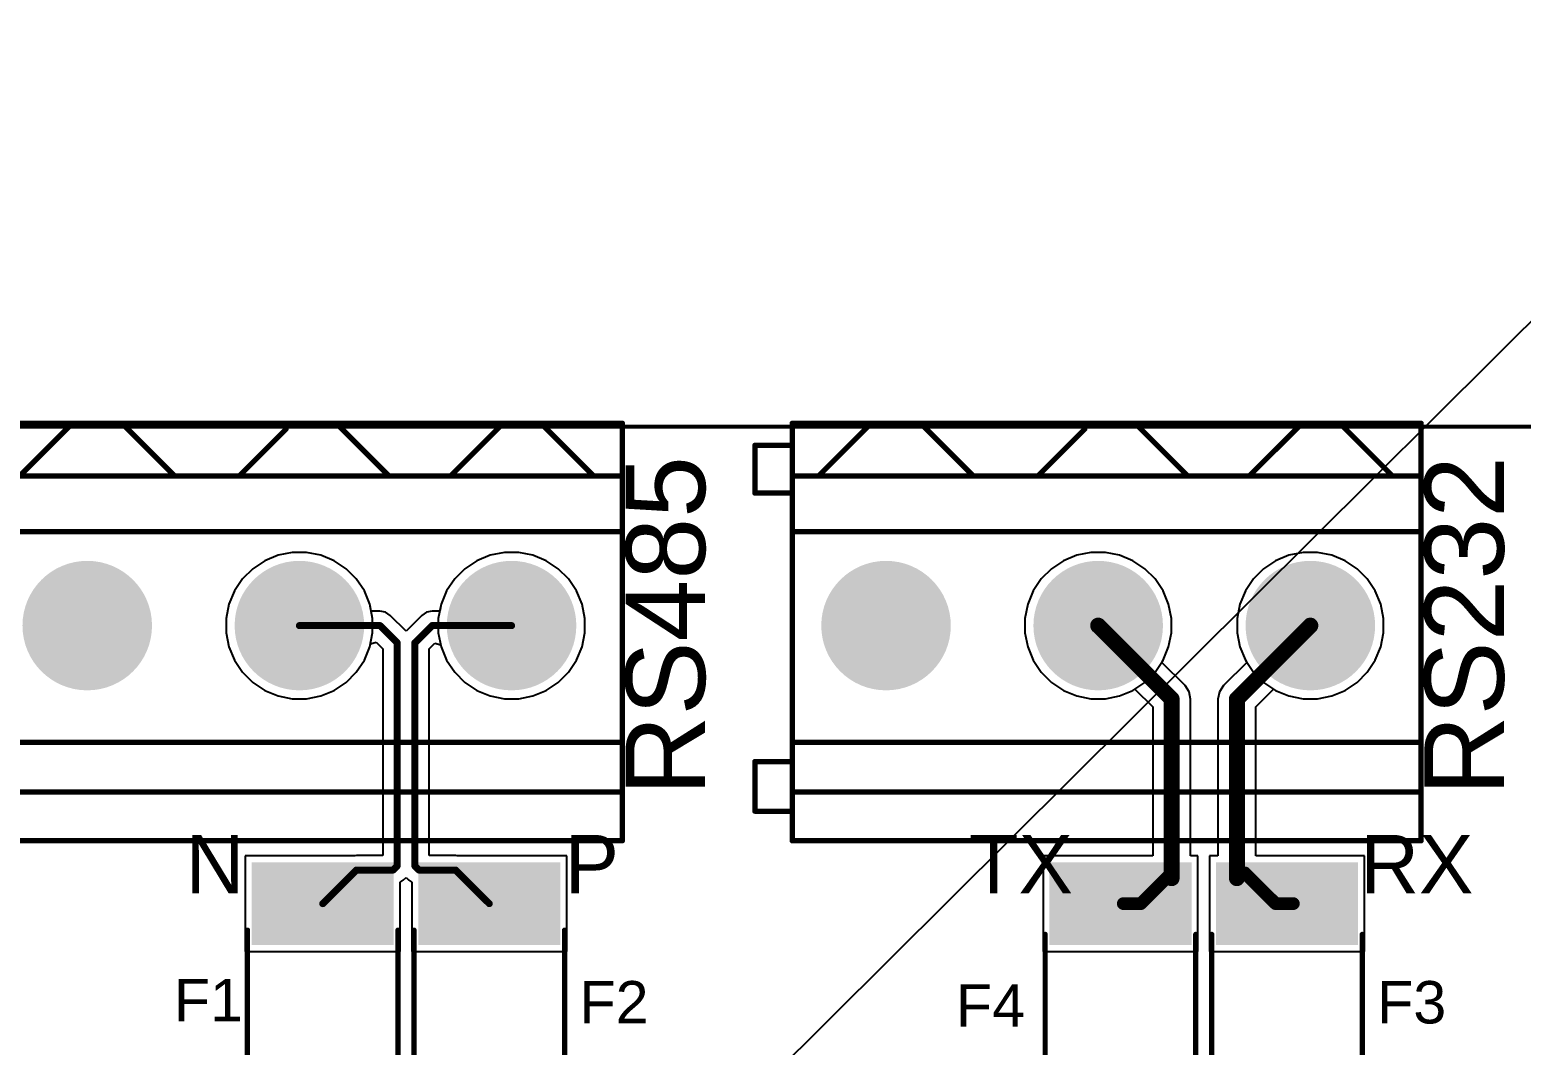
# Model space of a CAD drawing. Header units: millimetres. Extents: x 0 to 5423, y 0 to 5425.
# Drawn here: x 103.62 to 139.33, y 150.86 to 175.19 of the extents above; entities that cross this region are included whole.
import ezdxf

# ---------------------------------------------------------------- set-up
doc = ezdxf.new("R2010")
doc.units = ezdxf.units.MM
for name, color, linetype in [('BottomLayer', 5, 'Continuous'), ('BottomSolder', 6, 'Continuous'), ('MultiLayer', 9, 'Continuous'), ('PadHoleLayer', 156, 'Continuous'), ('TopLayer', 1, 'Continuous'), ('TopOverlay', 2, 'Continuous'), ('TopPaste', 8, 'Continuous'), ('TopSolder', 216, 'Continuous')]:
    doc.layers.add(name, color=color, linetype=linetype)
doc.styles.add('Arial', font='', dxfattribs={"height": 0.2})
doc.styles.get('Arial').set_extended_font_data('Arial')

# ---------------------------------------------------------------- blocks, each defined once
blk = doc.blocks.new('F____1812__76')
at = {"layer": 'TopLayer'}
for points in [[(-3.38, 1.6), (-1.6, 1.6), (-1.6, -1.6), (-3.38, -1.6)], [(1.6, 1.6), (3.38, 1.6), (3.38, -1.6), (1.6, -1.6)]]:
    blk.add_hatch(color=1, dxfattribs=at).paths.add_polyline_path(points)
at = {"layer": 'TopPaste'}
for points in [[(-3.38, 1.6), (-1.6, 1.6), (-1.6, -1.6), (-3.38, -1.6)], [(1.6, 1.6), (3.38, 1.6), (3.38, -1.6), (1.6, -1.6)]]:
    blk.add_hatch(color=8, dxfattribs=at).paths.add_polyline_path(points)
at = {"layer": 'TopSolder'}
for points in [[(-3.482, 1.702), (-1.498, 1.702), (-1.498, -1.702), (-3.482, -1.702)], [(1.498, 1.702), (3.482, 1.702), (3.482, -1.702), (1.498, -1.702)]]:
    blk.add_hatch(color=216, dxfattribs=at).paths.add_polyline_path(points)
at = {"layer": 'TopOverlay', "const_width": 0.127}
for points in [[(-1.753, 1.803), (1.854, 1.803)], [(-1.753, -1.803), (1.854, -1.803)]]:
    blk.add_lwpolyline(points, dxfattribs=at)
at = {"layer": 'TopOverlay', "const_width": 0.0635}
for points in [[(-1.784, 1.803, 1), (-1.721, 1.803, 1)], [(1.822, 1.803, 1), (1.886, 1.803, 1)], [(-1.784, -1.803, 1), (-1.721, -1.803, 1)], [(1.822, -1.803, 1), (1.886, -1.803, 1)]]:
    blk.add_lwpolyline(points, format="xyb", close=True, dxfattribs=at)
blk = doc.blocks.new('F____1812__77')
at = {"layer": 'TopLayer'}
for points in [[(-3.38, 1.6), (-1.6, 1.6), (-1.6, -1.6), (-3.38, -1.6)], [(1.6, 1.6), (3.38, 1.6), (3.38, -1.6), (1.6, -1.6)]]:
    blk.add_hatch(color=1, dxfattribs=at).paths.add_polyline_path(points)
at = {"layer": 'TopPaste'}
for points in [[(-3.38, 1.6), (-1.6, 1.6), (-1.6, -1.6), (-3.38, -1.6)], [(1.6, 1.6), (3.38, 1.6), (3.38, -1.6), (1.6, -1.6)]]:
    blk.add_hatch(color=8, dxfattribs=at).paths.add_polyline_path(points)
at = {"layer": 'TopSolder'}
for points in [[(-3.482, 1.702), (-1.498, 1.702), (-1.498, -1.702), (-3.482, -1.702)], [(1.498, 1.702), (3.482, 1.702), (3.482, -1.702), (1.498, -1.702)]]:
    blk.add_hatch(color=216, dxfattribs=at).paths.add_polyline_path(points)
at = {"layer": 'TopOverlay', "const_width": 0.127}
for points in [[(-1.753, 1.803), (1.854, 1.803)], [(-1.753, -1.803), (1.854, -1.803)]]:
    blk.add_lwpolyline(points, dxfattribs=at)
at = {"layer": 'TopOverlay', "const_width": 0.0635}
for points in [[(-1.784, 1.803, 1), (-1.721, 1.803, 1)], [(1.822, 1.803, 1), (1.886, 1.803, 1)], [(-1.784, -1.803, 1), (-1.721, -1.803, 1)], [(1.822, -1.803, 1), (1.886, -1.803, 1)]]:
    blk.add_lwpolyline(points, format="xyb", close=True, dxfattribs=at)
blk = doc.blocks.new('P____PAK_SO_8_138')
at = {"layer": 'TopSolder'}
blk.add_line((2.629, -2.439), (-5398.322, -5376.643), dxfattribs=at)
blk = doc.blocks.new('DB128L_5_08_3P_BK_S_310')
at = {"layer": 'BottomLayer'}
h = blk.add_hatch(color=5, dxfattribs=at)
edge = h.paths.add_edge_path()
edge.add_arc((-5.08, 0), 1.5, 0, 360)
h = blk.add_hatch(color=5, dxfattribs=at)
edge = h.paths.add_edge_path()
edge.add_arc((0, 0), 1.5, 0, 360)
h = blk.add_hatch(color=5, dxfattribs=at)
edge = h.paths.add_edge_path()
edge.add_arc((5.08, 0), 1.5, 0, 360)
at = {"layer": 'BottomSolder'}
h = blk.add_hatch(color=6, dxfattribs=at)
edge = h.paths.add_edge_path()
edge.add_arc((-5.08, 0), 1.551, 0, 360)
h = blk.add_hatch(color=6, dxfattribs=at)
edge = h.paths.add_edge_path()
edge.add_arc((0, 0), 1.551, 0, 360)
h = blk.add_hatch(color=6, dxfattribs=at)
edge = h.paths.add_edge_path()
edge.add_arc((5.08, 0), 1.551, 0, 360)
at = {"layer": 'MultiLayer'}
h = blk.add_hatch(color=9, dxfattribs=at)
edge = h.paths.add_edge_path()
edge.add_arc((-5.08, 0), 1.5, 0, 360)
h = blk.add_hatch(color=9, dxfattribs=at)
edge = h.paths.add_edge_path()
edge.add_arc((0, 0), 1.5, 0, 360)
h = blk.add_hatch(color=9, dxfattribs=at)
edge = h.paths.add_edge_path()
edge.add_arc((5.08, 0), 1.5, 0, 360)
at = {"layer": 'PadHoleLayer'}
h = blk.add_hatch(color=156, dxfattribs=at)
edge = h.paths.add_edge_path()
edge.add_arc((-5.08, 0), 0.8, 0, 360)
h = blk.add_hatch(color=156, dxfattribs=at)
edge = h.paths.add_edge_path()
edge.add_arc((0, 0), 0.8, 0, 360)
h = blk.add_hatch(color=156, dxfattribs=at)
edge = h.paths.add_edge_path()
edge.add_arc((5.08, 0), 0.8, 0, 360)
at = {"layer": 'TopLayer'}
h = blk.add_hatch(color=1, dxfattribs=at)
edge = h.paths.add_edge_path()
edge.add_arc((-5.08, 0), 1.5, 0, 360)
h = blk.add_hatch(color=1, dxfattribs=at)
edge = h.paths.add_edge_path()
edge.add_arc((0, 0), 1.5, 0, 360)
h = blk.add_hatch(color=1, dxfattribs=at)
edge = h.paths.add_edge_path()
edge.add_arc((5.08, 0), 1.5, 0, 360)
at = {"layer": 'TopSolder'}
h = blk.add_hatch(color=216, dxfattribs=at)
edge = h.paths.add_edge_path()
edge.add_arc((-5.08, 0), 1.551, 0, 360)
h = blk.add_hatch(color=216, dxfattribs=at)
edge = h.paths.add_edge_path()
edge.add_arc((0, 0), 1.551, 0, 360)
h = blk.add_hatch(color=216, dxfattribs=at)
edge = h.paths.add_edge_path()
edge.add_arc((5.08, 0), 1.551, 0, 360)
at = {"layer": 'TopOverlay', "const_width": 0.127}
for points in [[(7.327, 5.154), (-7.733, 5.154)], [(-7.733, -4.846), (-7.733, 5.154)], [(0.465, 5.154), (-0.78, 5.154)], [(7.327, 5.154), (7.327, -4.846)], [(8.22, 4.446), (7.325, 4.446)], [(8.22, 4.446), (8.22, 3.257)], [(7.327, 3.983), (-7.733, 3.983)], [(8.22, 3.257), (7.325, 3.257)], [(7.327, 2.794), (-7.733, 2.794)], [(-7.699, -2.249), (-7.733, -2.215)], [(7.327, -2.249), (-7.699, -2.249)], [(8.22, -3.174), (7.325, -3.174)], [(8.22, -3.174), (8.22, -4.318)], [(7.274, -3.584), (-7.656, -3.584)], [(-7.02, -3.584), (-7.02, -3.612)], [(-5.826, -4.806), (-7.02, -3.612)], [(-3.616, -3.584), (-4.836, -4.803)], [(-2.146, -3.584), (-2.27, -3.584)], [(-0.924, -4.806), (-2.146, -3.584)], [(1.444, -3.584), (0.321, -4.708)], [(4.209, -4.806), (2.988, -3.584)], [(6.671, -3.612), (5.477, -4.806)], [(6.671, -3.584), (6.671, -3.612)], [(8.22, -4.318), (7.325, -4.318)], [(7.297, -4.846), (-7.703, -4.846)], [(-4.836, -4.803), (-4.836, -4.806)], [(0.321, -4.708), (0.321, -4.806)], [(4.308, -4.806), (4.209, -4.806)]]:
    blk.add_lwpolyline(points, dxfattribs=at)
at = {"layer": 'TopOverlay', "const_width": 0.0635}
for points in [[(-7.765, 5.154, 1), (-7.701, 5.154, 1)], [(-7.765, 5.154, 1), (-7.701, 5.154, 1)], [(-0.811, 5.154, 1), (-0.748, 5.154, 1)], [(0.433, 5.154, 1), (0.497, 5.154, 1)], [(7.295, 5.154, 1), (7.359, 5.154, 1)], [(7.295, 5.154, 1), (7.359, 5.154, 1)], [(7.293, 4.446, 1), (7.357, 4.446, 1)], [(8.188, 4.446, 1), (8.252, 4.446, 1)], [(8.188, 4.446, 1), (8.252, 4.446, 1)], [(-7.765, 3.983, 1), (-7.701, 3.983, 1)], [(7.295, 3.983, 1), (7.359, 3.983, 1)], [(7.293, 3.257, 1), (7.357, 3.257, 1)], [(8.188, 3.257, 1), (8.252, 3.257, 1)], [(8.188, 3.257, 1), (8.252, 3.257, 1)], [(-7.765, 2.794, 1), (-7.701, 2.794, 1)], [(7.295, 2.794, 1), (7.359, 2.794, 1)], [(-7.765, -2.215, 1), (-7.701, -2.215, 1)], [(-7.731, -2.249, 1), (-7.668, -2.249, 1)], [(-7.731, -2.249, 1), (-7.668, -2.249, 1)], [(7.295, -2.249, 1), (7.359, -2.249, 1)], [(7.293, -3.174, 1), (7.357, -3.174, 1)], [(8.188, -3.174, 1), (8.252, -3.174, 1)], [(8.188, -3.174, 1), (8.252, -3.174, 1)], [(-7.688, -3.584, 1), (-7.624, -3.584, 1)], [(-7.052, -3.584, 1), (-6.988, -3.584, 1)], [(-7.052, -3.612, 1), (-6.988, -3.612, 1)], [(-7.052, -3.612, 1), (-6.988, -3.612, 1)], [(-3.648, -3.584, 1), (-3.585, -3.584, 1)], [(-2.302, -3.584, 1), (-2.238, -3.584, 1)], [(-2.178, -3.584, 1), (-2.114, -3.584, 1)], [(-2.178, -3.584, 1), (-2.114, -3.584, 1)], [(1.412, -3.584, 1), (1.476, -3.584, 1)], [(2.956, -3.584, 1), (3.019, -3.584, 1)], [(6.639, -3.584, 1), (6.702, -3.584, 1)], [(6.639, -3.612, 1), (6.702, -3.612, 1)], [(6.639, -3.612, 1), (6.702, -3.612, 1)], [(7.242, -3.584, 1), (7.306, -3.584, 1)], [(7.293, -4.318, 1), (7.357, -4.318, 1)], [(8.188, -4.318, 1), (8.252, -4.318, 1)], [(8.188, -4.318, 1), (8.252, -4.318, 1)], [(-7.765, -4.846, 1), (-7.701, -4.846, 1)], [(-7.735, -4.846, 1), (-7.671, -4.846, 1)], [(-5.858, -4.806, 1), (-5.794, -4.806, 1)], [(-4.867, -4.803, 1), (-4.804, -4.803, 1)], [(-4.867, -4.803, 1), (-4.804, -4.803, 1)], [(-4.867, -4.806, 1), (-4.804, -4.806, 1)], [(-0.956, -4.806, 1), (-0.892, -4.806, 1)], [(0.289, -4.708, 1), (0.352, -4.708, 1)], [(0.289, -4.708, 1), (0.352, -4.708, 1)], [(0.289, -4.806, 1), (0.352, -4.806, 1)], [(4.178, -4.806, 1), (4.241, -4.806, 1)], [(4.178, -4.806, 1), (4.241, -4.806, 1)], [(4.277, -4.806, 1), (4.34, -4.806, 1)], [(5.445, -4.806, 1), (5.509, -4.806, 1)], [(7.265, -4.846, 1), (7.329, -4.846, 1)], [(7.295, -4.846, 1), (7.359, -4.846, 1)]]:
    blk.add_lwpolyline(points, format="xyb", close=True, dxfattribs=at)
blk = doc.blocks.new('DB128L_5_08_3P_BK_S_311')
at = {"layer": 'BottomLayer'}
h = blk.add_hatch(color=5, dxfattribs=at)
edge = h.paths.add_edge_path()
edge.add_arc((-5.08, 0), 1.5, 0, 360)
h = blk.add_hatch(color=5, dxfattribs=at)
edge = h.paths.add_edge_path()
edge.add_arc((0, 0), 1.5, 0, 360)
h = blk.add_hatch(color=5, dxfattribs=at)
edge = h.paths.add_edge_path()
edge.add_arc((5.08, 0), 1.5, 0, 360)
at = {"layer": 'BottomSolder'}
h = blk.add_hatch(color=6, dxfattribs=at)
edge = h.paths.add_edge_path()
edge.add_arc((-5.08, 0), 1.551, 0, 360)
h = blk.add_hatch(color=6, dxfattribs=at)
edge = h.paths.add_edge_path()
edge.add_arc((0, 0), 1.551, 0, 360)
h = blk.add_hatch(color=6, dxfattribs=at)
edge = h.paths.add_edge_path()
edge.add_arc((5.08, 0), 1.551, 0, 360)
at = {"layer": 'MultiLayer'}
h = blk.add_hatch(color=9, dxfattribs=at)
edge = h.paths.add_edge_path()
edge.add_arc((-5.08, 0), 1.5, 0, 360)
h = blk.add_hatch(color=9, dxfattribs=at)
edge = h.paths.add_edge_path()
edge.add_arc((0, 0), 1.5, 0, 360)
h = blk.add_hatch(color=9, dxfattribs=at)
edge = h.paths.add_edge_path()
edge.add_arc((5.08, 0), 1.5, 0, 360)
at = {"layer": 'PadHoleLayer'}
h = blk.add_hatch(color=156, dxfattribs=at)
edge = h.paths.add_edge_path()
edge.add_arc((-5.08, 0), 0.8, 0, 360)
h = blk.add_hatch(color=156, dxfattribs=at)
edge = h.paths.add_edge_path()
edge.add_arc((0, 0), 0.8, 0, 360)
h = blk.add_hatch(color=156, dxfattribs=at)
edge = h.paths.add_edge_path()
edge.add_arc((5.08, 0), 0.8, 0, 360)
at = {"layer": 'TopLayer'}
h = blk.add_hatch(color=1, dxfattribs=at)
edge = h.paths.add_edge_path()
edge.add_arc((-5.08, 0), 1.5, 0, 360)
h = blk.add_hatch(color=1, dxfattribs=at)
edge = h.paths.add_edge_path()
edge.add_arc((0, 0), 1.5, 0, 360)
h = blk.add_hatch(color=1, dxfattribs=at)
edge = h.paths.add_edge_path()
edge.add_arc((5.08, 0), 1.5, 0, 360)
at = {"layer": 'TopSolder'}
h = blk.add_hatch(color=216, dxfattribs=at)
edge = h.paths.add_edge_path()
edge.add_arc((-5.08, 0), 1.551, 0, 360)
h = blk.add_hatch(color=216, dxfattribs=at)
edge = h.paths.add_edge_path()
edge.add_arc((0, 0), 1.551, 0, 360)
h = blk.add_hatch(color=216, dxfattribs=at)
edge = h.paths.add_edge_path()
edge.add_arc((5.08, 0), 1.551, 0, 360)
at = {"layer": 'TopOverlay', "const_width": 0.127}
for points in [[(7.327, 5.154), (-7.733, 5.154)], [(-7.733, -4.846), (-7.733, 5.154)], [(0.465, 5.154), (-0.78, 5.154)], [(7.327, 5.154), (7.327, -4.846)], [(8.22, 4.446), (7.325, 4.446)], [(8.22, 4.446), (8.22, 3.257)], [(7.327, 3.983), (-7.733, 3.983)], [(8.22, 3.257), (7.325, 3.257)], [(7.327, 2.794), (-7.733, 2.794)], [(-7.699, -2.249), (-7.733, -2.215)], [(7.327, -2.249), (-7.699, -2.249)], [(8.22, -3.174), (7.325, -3.174)], [(8.22, -3.174), (8.22, -4.318)], [(7.274, -3.584), (-7.656, -3.584)], [(-7.02, -3.584), (-7.02, -3.612)], [(-5.826, -4.806), (-7.02, -3.612)], [(-3.616, -3.584), (-4.836, -4.803)], [(-2.146, -3.584), (-2.27, -3.584)], [(-0.924, -4.806), (-2.146, -3.584)], [(1.444, -3.584), (0.321, -4.708)], [(4.209, -4.806), (2.988, -3.584)], [(6.671, -3.612), (5.477, -4.806)], [(6.671, -3.584), (6.671, -3.612)], [(8.22, -4.318), (7.325, -4.318)], [(7.297, -4.846), (-7.703, -4.846)], [(-4.836, -4.803), (-4.836, -4.806)], [(0.321, -4.708), (0.321, -4.806)], [(4.308, -4.806), (4.209, -4.806)]]:
    blk.add_lwpolyline(points, dxfattribs=at)
at = {"layer": 'TopOverlay', "const_width": 0.0635}
for points in [[(-7.765, 5.154, 1), (-7.701, 5.154, 1)], [(-7.765, 5.154, 1), (-7.701, 5.154, 1)], [(-0.811, 5.154, 1), (-0.748, 5.154, 1)], [(0.433, 5.154, 1), (0.497, 5.154, 1)], [(7.295, 5.154, 1), (7.359, 5.154, 1)], [(7.295, 5.154, 1), (7.359, 5.154, 1)], [(7.293, 4.446, 1), (7.357, 4.446, 1)], [(8.188, 4.446, 1), (8.252, 4.446, 1)], [(8.188, 4.446, 1), (8.252, 4.446, 1)], [(-7.765, 3.983, 1), (-7.701, 3.983, 1)], [(7.295, 3.983, 1), (7.359, 3.983, 1)], [(7.293, 3.257, 1), (7.357, 3.257, 1)], [(8.188, 3.257, 1), (8.252, 3.257, 1)], [(8.188, 3.257, 1), (8.252, 3.257, 1)], [(-7.765, 2.794, 1), (-7.701, 2.794, 1)], [(7.295, 2.794, 1), (7.359, 2.794, 1)], [(-7.765, -2.215, 1), (-7.701, -2.215, 1)], [(-7.731, -2.249, 1), (-7.668, -2.249, 1)], [(-7.731, -2.249, 1), (-7.668, -2.249, 1)], [(7.295, -2.249, 1), (7.359, -2.249, 1)], [(7.293, -3.174, 1), (7.357, -3.174, 1)], [(8.188, -3.174, 1), (8.252, -3.174, 1)], [(8.188, -3.174, 1), (8.252, -3.174, 1)], [(-7.688, -3.584, 1), (-7.624, -3.584, 1)], [(-7.052, -3.584, 1), (-6.988, -3.584, 1)], [(-7.052, -3.612, 1), (-6.988, -3.612, 1)], [(-7.052, -3.612, 1), (-6.988, -3.612, 1)], [(-3.648, -3.584, 1), (-3.585, -3.584, 1)], [(-2.302, -3.584, 1), (-2.238, -3.584, 1)], [(-2.178, -3.584, 1), (-2.114, -3.584, 1)], [(-2.178, -3.584, 1), (-2.114, -3.584, 1)], [(1.412, -3.584, 1), (1.476, -3.584, 1)], [(2.956, -3.584, 1), (3.019, -3.584, 1)], [(6.639, -3.584, 1), (6.702, -3.584, 1)], [(6.639, -3.612, 1), (6.702, -3.612, 1)], [(6.639, -3.612, 1), (6.702, -3.612, 1)], [(7.242, -3.584, 1), (7.306, -3.584, 1)], [(7.293, -4.318, 1), (7.357, -4.318, 1)], [(8.188, -4.318, 1), (8.252, -4.318, 1)], [(8.188, -4.318, 1), (8.252, -4.318, 1)], [(-7.765, -4.846, 1), (-7.701, -4.846, 1)], [(-7.735, -4.846, 1), (-7.671, -4.846, 1)], [(-5.858, -4.806, 1), (-5.794, -4.806, 1)], [(-4.867, -4.803, 1), (-4.804, -4.803, 1)], [(-4.867, -4.803, 1), (-4.804, -4.803, 1)], [(-4.867, -4.806, 1), (-4.804, -4.806, 1)], [(-0.956, -4.806, 1), (-0.892, -4.806, 1)], [(0.289, -4.708, 1), (0.352, -4.708, 1)], [(0.289, -4.708, 1), (0.352, -4.708, 1)], [(0.289, -4.806, 1), (0.352, -4.806, 1)], [(4.178, -4.806, 1), (4.241, -4.806, 1)], [(4.178, -4.806, 1), (4.241, -4.806, 1)], [(4.277, -4.806, 1), (4.34, -4.806, 1)], [(5.445, -4.806, 1), (5.509, -4.806, 1)], [(7.265, -4.846, 1), (7.329, -4.846, 1)], [(7.295, -4.846, 1), (7.359, -4.846, 1)]]:
    blk.add_lwpolyline(points, format="xyb", close=True, dxfattribs=at)
blk = doc.blocks.new('F____1812__327')
at = {"layer": 'TopLayer'}
for points in [[(-3.38, 1.6), (-1.6, 1.6), (-1.6, -1.6), (-3.38, -1.6)], [(1.6, 1.6), (3.38, 1.6), (3.38, -1.6), (1.6, -1.6)]]:
    blk.add_hatch(color=1, dxfattribs=at).paths.add_polyline_path(points)
at = {"layer": 'TopPaste'}
for points in [[(-3.38, 1.6), (-1.6, 1.6), (-1.6, -1.6), (-3.38, -1.6)], [(1.6, 1.6), (3.38, 1.6), (3.38, -1.6), (1.6, -1.6)]]:
    blk.add_hatch(color=8, dxfattribs=at).paths.add_polyline_path(points)
at = {"layer": 'TopSolder'}
for points in [[(-3.482, 1.702), (-1.498, 1.702), (-1.498, -1.702), (-3.482, -1.702)], [(1.498, 1.702), (3.482, 1.702), (3.482, -1.702), (1.498, -1.702)]]:
    blk.add_hatch(color=216, dxfattribs=at).paths.add_polyline_path(points)
at = {"layer": 'TopOverlay', "const_width": 0.127}
for points in [[(1.854, 1.803), (-1.753, 1.803)], [(1.854, -1.803), (-1.753, -1.803)]]:
    blk.add_lwpolyline(points, dxfattribs=at)
at = {"layer": 'TopOverlay', "const_width": 0.0635}
for points in [[(-1.784, 1.803, 1), (-1.721, 1.803, 1)], [(1.822, 1.803, 1), (1.886, 1.803, 1)], [(-1.784, -1.803, 1), (-1.721, -1.803, 1)], [(1.822, -1.803, 1), (1.886, -1.803, 1)]]:
    blk.add_lwpolyline(points, format="xyb", close=True, dxfattribs=at)
blk = doc.blocks.new('F____1812__328')
at = {"layer": 'TopLayer'}
for points in [[(-3.38, 1.6), (-1.6, 1.6), (-1.6, -1.6), (-3.38, -1.6)], [(1.6, 1.6), (3.38, 1.6), (3.38, -1.6), (1.6, -1.6)]]:
    blk.add_hatch(color=1, dxfattribs=at).paths.add_polyline_path(points)
at = {"layer": 'TopPaste'}
for points in [[(-3.38, 1.6), (-1.6, 1.6), (-1.6, -1.6), (-3.38, -1.6)], [(1.6, 1.6), (3.38, 1.6), (3.38, -1.6), (1.6, -1.6)]]:
    blk.add_hatch(color=8, dxfattribs=at).paths.add_polyline_path(points)
at = {"layer": 'TopSolder'}
for points in [[(-3.482, 1.702), (-1.498, 1.702), (-1.498, -1.702), (-3.482, -1.702)], [(1.498, 1.702), (3.482, 1.702), (3.482, -1.702), (1.498, -1.702)]]:
    blk.add_hatch(color=216, dxfattribs=at).paths.add_polyline_path(points)
at = {"layer": 'TopOverlay', "const_width": 0.127}
for points in [[(1.854, 1.803), (-1.753, 1.803)], [(1.854, -1.803), (-1.753, -1.803)]]:
    blk.add_lwpolyline(points, dxfattribs=at)
at = {"layer": 'TopOverlay', "const_width": 0.0635}
for points in [[(-1.784, 1.803, 1), (-1.721, 1.803, 1)], [(1.822, 1.803, 1), (1.886, 1.803, 1)], [(-1.784, -1.803, 1), (-1.721, -1.803, 1)], [(1.822, -1.803, 1), (1.886, -1.803, 1)]]:
    blk.add_lwpolyline(points, format="xyb", close=True, dxfattribs=at)

msp = doc.modelspace()

# ---------------------------------------------------------------- linework, layer by layer
at = {"layer": 'BottomLayer'}
for p, q in [((99.67, 165.71), (154.103, 165.71)), ((109.566, 162.602), (109.247, 162.47)), ((109.905, 162.669), (109.566, 162.602)), ((110.25, 162.669), (109.905, 162.669)), ((110.589, 162.602), (110.25, 162.669)), ((110.908, 162.47), (110.589, 162.602)), ((114.646, 162.602), (114.327, 162.47)), ((114.985, 162.669), (114.646, 162.602)), ((115.33, 162.669), (114.985, 162.669)), ((115.669, 162.602), (115.33, 162.669)), ((115.988, 162.47), (115.669, 162.602)), ((128.692, 162.602), (128.373, 162.47)), ((129.031, 162.669), (128.692, 162.602)), ((129.376, 162.669), (129.031, 162.669)), ((129.715, 162.602), (129.376, 162.669)), ((130.035, 162.47), (129.715, 162.602)), ((133.772, 162.602), (133.453, 162.47)), ((134.111, 162.669), (133.772, 162.602)), ((134.456, 162.669), (134.111, 162.669)), ((134.795, 162.602), (134.456, 162.669)), ((135.115, 162.47), (134.795, 162.602)), ((108.959, 162.278), (108.715, 162.033)), ((109.247, 162.47), (108.959, 162.278)), ((111.196, 162.278), (110.908, 162.47)), ((111.44, 162.033), (111.196, 162.278)), ((114.039, 162.278), (113.795, 162.033)), ((114.327, 162.47), (114.039, 162.278)), ((116.276, 162.278), (115.988, 162.47)), ((116.52, 162.033), (116.276, 162.278)), ((128.086, 162.278), (127.841, 162.033)), ((128.373, 162.47), (128.086, 162.278)), ((130.322, 162.278), (130.035, 162.47)), ((130.566, 162.033), (130.322, 162.278)), ((133.166, 162.278), (132.921, 162.033)), ((133.453, 162.47), (133.166, 162.278)), ((135.402, 162.278), (135.115, 162.47)), ((135.646, 162.033), (135.402, 162.278)), ((108.715, 162.033), (108.523, 161.746)), ((111.632, 161.746), (111.44, 162.033)), ((113.795, 162.033), (113.603, 161.746)), ((116.712, 161.746), (116.52, 162.033)), ((127.841, 162.033), (127.649, 161.746)), ((130.758, 161.746), (130.566, 162.033)), ((132.921, 162.033), (132.729, 161.746)), ((135.838, 161.746), (135.646, 162.033)), ((108.391, 161.427), (108.323, 161.088)), ((108.523, 161.746), (108.391, 161.427)), ((111.764, 161.427), (111.632, 161.746)), ((111.831, 161.088), (111.764, 161.427)), ((113.471, 161.427), (113.403, 161.088)), ((113.603, 161.746), (113.471, 161.427)), ((116.844, 161.427), (116.712, 161.746)), ((116.911, 161.088), (116.844, 161.427)), ((127.517, 161.427), (127.45, 161.088)), ((127.649, 161.746), (127.517, 161.427)), ((130.89, 161.427), (130.758, 161.746)), ((130.958, 161.088), (130.89, 161.427)), ((132.597, 161.427), (132.53, 161.088)), ((132.729, 161.746), (132.597, 161.427)), ((135.97, 161.427), (135.838, 161.746)), ((136.038, 161.088), (135.97, 161.427)), ((108.323, 161.088), (108.323, 160.742)), ((111.831, 160.742), (111.831, 161.088)), ((113.403, 161.088), (113.403, 160.742)), ((116.911, 160.742), (116.911, 161.088)), ((127.45, 161.088), (127.45, 160.742)), ((130.958, 160.742), (130.958, 161.088)), ((132.53, 161.088), (132.53, 160.742)), ((136.038, 160.742), (136.038, 161.088)), ((108.323, 160.742), (108.391, 160.404)), ((111.764, 160.404), (111.831, 160.742)), ((113.403, 160.742), (113.471, 160.404)), ((116.844, 160.404), (116.911, 160.742)), ((127.45, 160.742), (127.517, 160.404)), ((130.89, 160.404), (130.958, 160.742)), ((132.53, 160.742), (132.597, 160.404)), ((135.97, 160.404), (136.038, 160.742)), ((108.391, 160.404), (108.523, 160.084)), ((111.632, 160.084), (111.764, 160.404)), ((113.471, 160.404), (113.603, 160.084)), ((116.712, 160.084), (116.844, 160.404)), ((127.517, 160.404), (127.649, 160.084)), ((130.758, 160.084), (130.89, 160.404)), ((132.597, 160.404), (132.729, 160.084)), ((135.838, 160.084), (135.97, 160.404)), ((108.523, 160.084), (108.715, 159.797)), ((111.44, 159.797), (111.632, 160.084)), ((113.603, 160.084), (113.795, 159.797)), ((116.52, 159.797), (116.712, 160.084)), ((127.649, 160.084), (127.841, 159.797)), ((130.566, 159.797), (130.758, 160.084)), ((132.729, 160.084), (132.921, 159.797)), ((135.646, 159.797), (135.838, 160.084)), ((108.715, 159.797), (108.959, 159.553)), ((111.196, 159.553), (111.44, 159.797)), ((113.795, 159.797), (114.039, 159.553)), ((116.276, 159.553), (116.52, 159.797)), ((127.841, 159.797), (128.086, 159.553)), ((130.322, 159.553), (130.566, 159.797)), ((132.921, 159.797), (133.166, 159.553)), ((135.402, 159.553), (135.646, 159.797)), ((108.959, 159.553), (109.247, 159.361)), ((109.247, 159.361), (109.566, 159.229)), ((110.589, 159.229), (110.908, 159.361)), ((110.908, 159.361), (111.196, 159.553)), ((114.039, 159.553), (114.327, 159.361)), ((114.327, 159.361), (114.646, 159.229)), ((115.669, 159.229), (115.988, 159.361)), ((115.988, 159.361), (116.276, 159.553)), ((128.086, 159.553), (128.373, 159.361)), ((128.373, 159.361), (128.692, 159.229)), ((129.715, 159.229), (130.035, 159.361)), ((130.035, 159.361), (130.322, 159.553)), ((133.166, 159.553), (133.453, 159.361)), ((133.453, 159.361), (133.772, 159.229)), ((134.795, 159.229), (135.115, 159.361)), ((135.115, 159.361), (135.402, 159.553)), ((109.566, 159.229), (109.905, 159.161)), ((109.905, 159.161), (110.25, 159.161)), ((110.25, 159.161), (110.589, 159.229)), ((114.646, 159.229), (114.985, 159.161)), ((114.985, 159.161), (115.33, 159.161)), ((115.33, 159.161), (115.669, 159.229)), ((128.692, 159.229), (129.031, 159.161)), ((129.031, 159.161), (129.376, 159.161)), ((129.376, 159.161), (129.715, 159.229)), ((133.772, 159.229), (134.111, 159.161)), ((134.111, 159.161), (134.456, 159.161)), ((134.456, 159.161), (134.795, 159.229))]:
    msp.add_line(p, q, dxfattribs=at)
at = {"layer": 'TopLayer'}
for p, q in [((99.67, 165.659), (149.565, 165.659)), ((109.566, 162.602), (109.247, 162.47)), ((109.905, 162.669), (109.566, 162.602)), ((110.25, 162.669), (109.905, 162.669)), ((110.589, 162.602), (110.25, 162.669)), ((110.908, 162.47), (110.589, 162.602)), ((114.646, 162.602), (114.327, 162.47)), ((114.985, 162.669), (114.646, 162.602)), ((115.33, 162.669), (114.985, 162.669)), ((115.669, 162.602), (115.33, 162.669)), ((115.988, 162.47), (115.669, 162.602)), ((128.692, 162.602), (128.373, 162.47)), ((129.031, 162.669), (128.692, 162.602)), ((129.376, 162.669), (129.031, 162.669)), ((129.715, 162.602), (129.376, 162.669)), ((130.035, 162.47), (129.715, 162.602)), ((133.772, 162.602), (133.453, 162.47)), ((134.111, 162.669), (133.772, 162.602)), ((134.456, 162.669), (134.111, 162.669)), ((134.795, 162.602), (134.456, 162.669)), ((135.115, 162.47), (134.795, 162.602)), ((108.959, 162.278), (108.715, 162.033)), ((109.247, 162.47), (108.959, 162.278)), ((111.196, 162.278), (110.908, 162.47)), ((111.44, 162.033), (111.196, 162.278)), ((114.039, 162.278), (113.795, 162.033)), ((114.327, 162.47), (114.039, 162.278)), ((116.276, 162.278), (115.988, 162.47)), ((116.52, 162.033), (116.276, 162.278)), ((128.086, 162.278), (127.841, 162.033)), ((128.373, 162.47), (128.086, 162.278)), ((130.322, 162.278), (130.035, 162.47)), ((130.566, 162.033), (130.322, 162.278)), ((133.166, 162.278), (132.921, 162.033)), ((133.453, 162.47), (133.166, 162.278)), ((135.402, 162.278), (135.115, 162.47)), ((135.646, 162.033), (135.402, 162.278)), ((108.715, 162.033), (108.523, 161.746)), ((111.632, 161.746), (111.44, 162.033)), ((113.795, 162.033), (113.603, 161.746)), ((116.712, 161.746), (116.52, 162.033)), ((127.841, 162.033), (127.649, 161.746)), ((130.758, 161.746), (130.566, 162.033)), ((132.921, 162.033), (132.729, 161.746)), ((135.838, 161.746), (135.646, 162.033)), ((108.391, 161.427), (108.323, 161.088)), ((108.523, 161.746), (108.391, 161.427)), ((111.764, 161.427), (111.632, 161.746)), ((111.797, 161.26), (111.764, 161.427)), ((113.471, 161.427), (113.438, 161.26)), ((113.603, 161.746), (113.471, 161.427)), ((116.844, 161.427), (116.712, 161.746)), ((116.911, 161.088), (116.844, 161.427)), ((127.517, 161.427), (127.45, 161.088)), ((127.649, 161.746), (127.517, 161.427)), ((130.89, 161.427), (130.758, 161.746)), ((130.958, 161.088), (130.89, 161.427)), ((132.597, 161.427), (132.53, 161.088)), ((132.729, 161.746), (132.597, 161.427)), ((135.97, 161.427), (135.838, 161.746)), ((136.038, 161.088), (135.97, 161.427)), ((108.323, 161.088), (108.323, 160.742)), ((112.006, 161.26), (111.797, 161.26)), ((112.138, 161.234), (112.006, 161.26)), ((112.25, 161.159), (112.138, 161.234)), ((112.63, 160.779), (112.25, 161.159)), ((113.01, 161.159), (112.63, 160.779)), ((113.122, 161.234), (113.01, 161.159)), ((113.254, 161.26), (113.122, 161.234)), ((113.438, 161.26), (113.254, 161.26)), ((116.911, 160.742), (116.911, 161.088)), ((127.45, 161.088), (127.45, 160.742)), ((130.958, 160.742), (130.958, 161.088)), ((132.53, 161.088), (132.53, 160.742)), ((136.038, 160.742), (136.038, 161.088)), ((108.323, 160.742), (108.391, 160.404)), ((116.844, 160.404), (116.911, 160.742)), ((127.45, 160.742), (127.517, 160.404)), ((130.89, 160.404), (130.958, 160.742)), ((132.53, 160.742), (132.597, 160.404)), ((135.97, 160.404), (136.038, 160.742)), ((108.391, 160.404), (108.523, 160.084)), ((111.632, 160.084), (111.764, 160.404)), ((111.764, 160.404), (111.778, 160.475)), ((111.778, 160.475), (111.916, 160.517)), ((111.916, 160.517), (112.073, 160.36)), ((112.073, 160.36), (112.073, 155.404)), ((113.187, 160.36), (113.323, 160.496)), ((113.187, 155.404), (113.187, 160.36)), ((113.323, 160.496), (113.461, 160.454)), ((113.461, 160.454), (113.471, 160.404)), ((113.471, 160.404), (113.603, 160.084)), ((116.712, 160.084), (116.844, 160.404)), ((127.517, 160.404), (127.649, 160.084)), ((130.758, 160.084), (130.89, 160.404)), ((132.597, 160.404), (132.729, 160.084)), ((135.838, 160.084), (135.97, 160.404)), ((108.523, 160.084), (108.715, 159.797)), ((111.44, 159.797), (111.632, 160.084)), ((113.603, 160.084), (113.795, 159.797)), ((116.52, 159.797), (116.712, 160.084)), ((127.649, 160.084), (127.841, 159.797)), ((130.725, 160.035), (130.758, 160.084)), ((131.283, 159.477), (130.725, 160.035)), ((132.762, 160.035), (132.204, 159.477)), ((132.729, 160.084), (132.762, 160.035)), ((135.646, 159.797), (135.838, 160.084)), ((108.715, 159.797), (108.959, 159.553)), ((111.196, 159.553), (111.44, 159.797)), ((113.795, 159.797), (114.039, 159.553)), ((116.276, 159.553), (116.52, 159.797)), ((127.841, 159.797), (128.086, 159.553)), ((135.402, 159.553), (135.646, 159.797)), ((108.959, 159.553), (109.247, 159.361)), ((109.247, 159.361), (109.566, 159.229)), ((110.589, 159.229), (110.908, 159.361)), ((110.908, 159.361), (111.196, 159.553)), ((114.039, 159.553), (114.327, 159.361)), ((114.327, 159.361), (114.646, 159.229)), ((115.669, 159.229), (115.988, 159.361)), ((115.988, 159.361), (116.276, 159.553)), ((128.086, 159.553), (128.373, 159.361)), ((128.373, 159.361), (128.692, 159.229)), ((129.715, 159.229), (130.035, 159.361)), ((130.035, 159.361), (130.084, 159.394)), ((130.084, 159.394), (130.509, 158.969)), ((131.381, 159.33), (131.283, 159.477)), ((131.283, 159.477), (131.283, 159.477)), ((131.416, 159.156), (131.381, 159.33)), ((132.106, 159.33), (132.072, 159.156)), ((132.204, 159.477), (132.106, 159.33)), ((132.978, 158.969), (133.403, 159.394)), ((133.403, 159.394), (133.453, 159.361)), ((133.453, 159.361), (133.772, 159.229)), ((134.795, 159.229), (135.115, 159.361)), ((135.115, 159.361), (135.402, 159.553)), ((109.566, 159.229), (109.905, 159.161)), ((109.905, 159.161), (110.25, 159.161)), ((110.25, 159.161), (110.589, 159.229)), ((114.646, 159.229), (114.985, 159.161)), ((114.985, 159.161), (115.33, 159.161)), ((115.33, 159.161), (115.669, 159.229)), ((128.692, 159.229), (129.031, 159.161)), ((129.031, 159.161), (129.376, 159.161)), ((129.376, 159.161), (129.715, 159.229)), ((130.509, 158.969), (130.509, 155.398)), ((131.416, 155.398), (131.416, 159.156)), ((131.416, 159.156), (131.416, 159.156)), ((132.072, 159.156), (132.072, 155.398)), ((132.978, 155.398), (132.978, 158.969)), ((133.772, 159.229), (134.111, 159.161)), ((134.111, 159.161), (134.456, 159.161)), ((134.456, 159.161), (134.795, 159.229)), ((111.408, 155.398), (108.782, 155.398)), ((108.782, 155.398), (108.782, 153.11)), ((111.442, 155.404), (111.408, 155.398)), ((112.073, 155.404), (111.442, 155.404)), ((113.819, 155.404), (113.187, 155.404)), ((113.852, 155.398), (113.819, 155.404)), ((116.478, 155.398), (113.852, 155.398)), ((116.478, 153.11), (116.478, 155.398)), ((130.509, 155.398), (127.883, 155.398)), ((127.883, 155.398), (127.883, 153.11)), ((131.591, 155.398), (131.416, 155.398)), ((131.591, 153.11), (131.591, 155.398)), ((132.072, 155.398), (131.871, 155.398)), ((131.871, 155.398), (131.871, 153.11)), ((135.579, 155.398), (132.978, 155.398)), ((135.579, 153.11), (135.579, 155.398)), ((112.49, 154.766), (112.564, 154.815)), ((112.49, 153.11), (112.49, 154.766)), ((112.564, 154.815), (112.63, 154.882)), ((112.63, 154.882), (112.697, 154.815)), ((112.697, 154.815), (112.77, 154.766)), ((112.77, 154.766), (112.77, 153.11)), ((108.782, 153.11), (112.49, 153.11)), ((112.77, 153.11), (116.478, 153.11)), ((127.883, 153.11), (131.591, 153.11)), ((131.871, 153.11), (135.579, 153.11))]:
    msp.add_line(p, q, dxfattribs=at)
for points, const_width in [([(129.204, 160.915), (130.962, 159.156)], 0.381), ([(132.525, 159.156), (134.284, 160.915)], 0.381), ([(110.077, 160.915), (112.006, 160.915)], 0.169), ([(112.006, 160.915), (112.419, 160.503)], 0.169), ([(112.842, 160.503), (113.254, 160.915)], 0.169), ([(113.254, 160.915), (115.157, 160.915)], 0.169), ([(112.419, 155.158), (112.419, 160.503)], 0.169), ([(112.842, 155.158), (112.842, 160.503)], 0.169), ([(130.962, 154.864), (130.962, 159.156)], 0.381), ([(132.525, 154.991), (132.525, 159.156)], 0.381), ([(110.636, 154.254), (111.442, 155.059)], 0.169), ([(111.442, 155.059), (112.319, 155.059)], 0.169), ([(112.319, 155.059), (112.419, 155.158)], 0.169), ([(112.842, 155.158), (112.941, 155.059)], 0.169), ([(112.941, 155.059), (113.819, 155.059)], 0.169), ([(113.819, 155.059), (114.624, 154.254)], 0.169), ([(130.225, 154.254), (130.962, 154.991)], 0.305), ([(132.525, 154.864), (132.525, 154.991)], 0.381), ([(132.715, 154.991), (133.453, 154.254)], 0.305), ([(129.806, 154.254), (130.225, 154.254)], 0.305), ([(133.453, 154.254), (133.877, 154.254)], 0.305)]:
    msp.add_lwpolyline(points, dxfattribs=dict(at, const_width=const_width))
for points, const_width in [([(129.108, 160.915, 1), (129.299, 160.915, 1)], 0.191), ([(134.188, 160.915, 1), (134.379, 160.915, 1)], 0.191), ([(110.035, 160.915, 1), (110.12, 160.915, 1)], 0.0846), ([(111.964, 160.915, 1), (112.048, 160.915, 1)], 0.0846), ([(111.964, 160.915, 1), (112.048, 160.915, 1)], 0.0846), ([(113.212, 160.915, 1), (113.297, 160.915, 1)], 0.0846), ([(113.212, 160.915, 1), (113.297, 160.915, 1)], 0.0846), ([(115.115, 160.915, 1), (115.2, 160.915, 1)], 0.0846), ([(112.376, 160.503, 1), (112.461, 160.503, 1)], 0.0846), ([(112.376, 160.503, 1), (112.461, 160.503, 1)], 0.0846), ([(112.799, 160.503, 1), (112.884, 160.503, 1)], 0.0846), ([(112.799, 160.503, 1), (112.884, 160.503, 1)], 0.0846), ([(130.867, 159.156, 1), (131.058, 159.156, 1)], 0.191), ([(130.867, 159.156, 1), (131.058, 159.156, 1)], 0.191), ([(132.43, 159.156, 1), (132.62, 159.156, 1)], 0.191), ([(132.43, 159.156, 1), (132.62, 159.156, 1)], 0.191), ([(111.399, 155.059, 1), (111.484, 155.059, 1)], 0.0846), ([(111.399, 155.059, 1), (111.484, 155.059, 1)], 0.0846), ([(112.277, 155.059, 1), (112.362, 155.059, 1)], 0.0846), ([(112.277, 155.059, 1), (112.362, 155.059, 1)], 0.0846), ([(112.376, 155.158, 1), (112.461, 155.158, 1)], 0.0846), ([(112.376, 155.158, 1), (112.461, 155.158, 1)], 0.0846), ([(112.799, 155.158, 1), (112.884, 155.158, 1)], 0.0846), ([(112.799, 155.158, 1), (112.884, 155.158, 1)], 0.0846), ([(112.899, 155.059, 1), (112.983, 155.059, 1)], 0.0846), ([(112.899, 155.059, 1), (112.983, 155.059, 1)], 0.0846), ([(113.776, 155.059, 1), (113.861, 155.059, 1)], 0.0846), ([(113.776, 155.059, 1), (113.861, 155.059, 1)], 0.0846), ([(130.867, 154.864, 1), (131.058, 154.864, 1)], 0.191), ([(130.886, 154.991, 1), (131.039, 154.991, 1)], 0.152), ([(132.43, 154.991, 1), (132.62, 154.991, 1)], 0.191), ([(132.43, 154.991, 1), (132.62, 154.991, 1)], 0.191), ([(132.43, 154.864, 1), (132.62, 154.864, 1)], 0.191), ([(132.639, 154.991, 1), (132.791, 154.991, 1)], 0.152), ([(110.594, 154.254, 1), (110.679, 154.254, 1)], 0.0846), ([(114.582, 154.254, 1), (114.666, 154.254, 1)], 0.0846), ([(129.729, 154.254, 1), (129.882, 154.254, 1)], 0.152), ([(130.149, 154.254, 1), (130.301, 154.254, 1)], 0.152), ([(130.149, 154.254, 1), (130.301, 154.254, 1)], 0.152), ([(133.376, 154.254, 1), (133.529, 154.254, 1)], 0.152), ([(133.376, 154.254, 1), (133.529, 154.254, 1)], 0.152), ([(133.801, 154.254, 1), (133.953, 154.254, 1)], 0.152)]:
    msp.add_lwpolyline(points, format="xyb", close=True, dxfattribs=dict(at, const_width=const_width))

# ---------------------------------------------------------------- block references
for name, p, rotation in [('P____PAK_SO_8_138', (24.435, 48.59), 180), ('DB128L_5_08_3P_BK_S_311', (110.077, 160.915), 180), ('DB128L_5_08_3P_BK_S_310', (129.204, 160.915), 180), ('F____1812__77', (110.636, 151.764), 90), ('F____1812__76', (114.624, 151.764), 90), ('F____1812__327', (129.737, 151.764), 270), ('F____1812__328', (133.725, 151.764), 270)]:
    msp.add_blockref(name, p, dxfattribs=dict(rotation=rotation))

# ---------------------------------------------------------------- texts
at = {"layer": 'TopOverlay', "style": 'Arial'}
for s, height, rotation, p in [('RS485', 1.905, 90, (119.792, 156.84)), ('RS232', 1.905, 90, (138.918, 156.84)), ('N', 1.397, 360, (107.35, 154.503)), ('P', 1.397, 360, (116.427, 154.503)), ('TX', 1.397, 360, (126.105, 154.503)), ('RX', 1.397, 360, (135.477, 154.503))]:
    msp.add_text(s, height=height, rotation=rotation, dxfattribs=at).set_placement(p)
for s, p in [('F1', (107.07, 151.435)), ('F2', (116.781, 151.384)), ('F4', (125.798, 151.308)), ('F3', (135.882, 151.384))]:
    msp.add_text(s, height=1.016, dxfattribs=at).set_placement(p)

doc.saveas('drawing.dxf')
